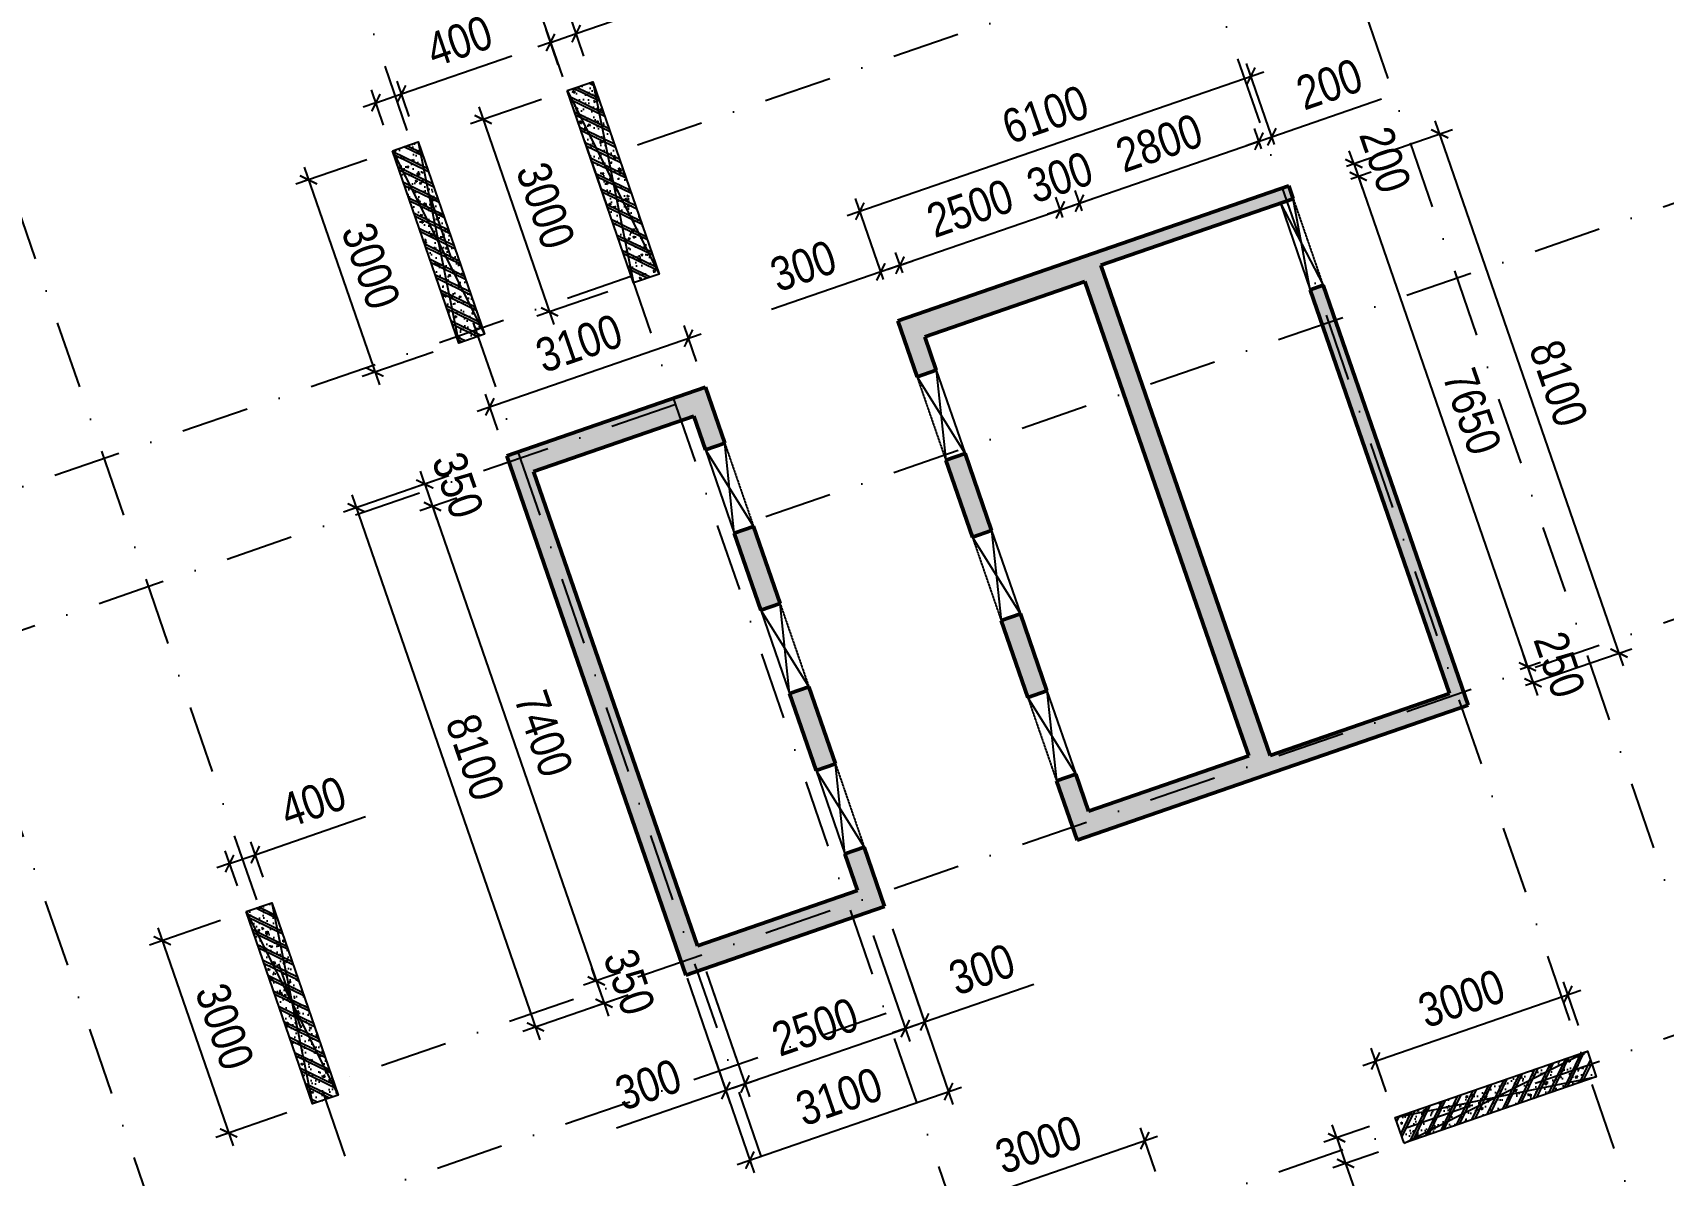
# Model space of a CAD drawing. Header units: millimetres. Extents: x 13965 to 1327256, y -72704 to 46237.
# Drawn here: x 66235 to 90284, y -7183 to 9668 of the extents above; entities that cross this region are included whole.
import ezdxf

# ---------------------------------------------------------------- set-up
doc = ezdxf.new("R2010")
doc.units = ezdxf.units.MM
doc.header["$MEASUREMENT"] = 0
doc.linetypes.add('DASHDOT', pattern=[1, 0.5, -0.25, 0, -0.25])
doc.linetypes.add('DASHED', pattern=[4.5, 3, -1.5])
for name, color, linetype in [('ccu11-Khuat', 9, 'DASHED'), ('ccu11-Thay', 7, 'Continuous'), ('ccu12-Manh', 8, 'Continuous'), ('KC2-DIM', 251, 'Continuous'), ('KT-Luoi truc South Tower', 8, 'DASHDOT'), ('Xref_ST_MBDV Cot vach 30.7.2022|Xref_ST_MBDV Cot vach 30.7.2022|Xref_ST_MBDV Cot vach 30.7.2022|Xref_ST_MBDV Cot vach 30.7.2022|KC-Betong', 6, 'Continuous')]:
    doc.layers.add(name, color=color, linetype=linetype)
doc.layers.add('KT-Kich thuoc', color=159, linetype='Continuous', lineweight=18)
doc.layers.add('xref.asix of  podium$0$xref.asix of  podium$0$ST_MBDV Cot vach 220805$0$KT-Net cot vach', color=6, linetype='Continuous', lineweight=50)
doc.styles.add('Arial Narrow', font='ARIALN.TTF')
doc.dimstyles.new('ccu12-200', dxfattribs={"dimscale": 200, "dimtxt": 2.5, "dimasz": 1, "dimexe": 1, "dimexo": 2, "dimgap": 1, "dimtad": 1, "dimdec": 0, "dimdsep": 46, "dimtxsty": 'Arial Narrow', "dimblk": 'ARCHTICK', "dimcen": -1, "dimdle": 1, "dimclrd": 256, "dimclre": 256, "dimclrt": 3, "dimadec": 0, "dimazin": 2, "dimtfac": 0.1, "dimtdec": 0, "dimtmove": 0, "dimatfit": 1, "dimldrblk": 'ARCHTICK', "dimfxl": 1, "dimtvp": 0.833333, "dimtolj": 1, "dimtzin": 12, "dimarcsym": 0})
pattern_1 = [(50, (-550, 3050), (286.904, -25.101), [30, -330]), (355, (-550, 3050), (-55.5, 300.877), [24, -264]), (100.451, (-526.1, 3047.9), (231.404, 275.776), [25.496, -280.457]), (46.184, (-550, 3130), (426.896, -66.208), [45, -495]), (96.636, (-514.43, 3124.5), (373.865, 389.647), [38.244, -420.685]), (351.184, (-550, 3130), (373.865, 389.65), [36, -396]), (21, (-510, 3110), (238.763, -161.048), [30, -330]), (326, (-510, 3110), (97.326, 290.06), [24, -264]), (71.451, (-490.1, 3096.58), (336.09, 129.012), [25.496, -280.457]), (37.5, (-550, 3050), (4.864, 133.1575), [0, -260.8, 0, -268, 0, -265]), (7.5, (-550, 3050), (105.228, 157.7647), [0, -152.8, 0, -254.8, 0, -101]), (327.5, (-639.2, 3050), (213.529, -9.022), [0, -100, 0, -312, 0, -414]), (317.5, (-679.2, 3050), (233.274, 40.042), [0, -130, 0, -207.2, 0, -294]), (45, (-550, 3050), (-120.208, 120.208), []), (45, (-550, 3099), (-120.208, 120.208), [])]

# ---------------------------------------------------------------- blocks, each defined once
blk = doc.blocks.new('Asix South Tower')
at = {"layer": 'KT-Luoi truc South Tower', "ltscale": 2000}
for p, q in [((-61527.4, 64693.7), (-45306.5, 17710.6)), ((-63417.9, 64041.1), (-47197, 17057.9)), ((-72397.8, 60940.8), (-54232.5, 8325.6)), ((-74690, 60149.4), (-64788, 31468.5)), ((-80172.4, 58256.6), (-62007.1, 5641.4)), ((-82960.9, 57293.9), (-64795.6, 4678.7)), ((-43415.2, 55801.6), (-67725.7, 47408.4)), ((-41522.4, 50319.2), (-65827.2, 41928)), ((-67132.6, 45709), (-110541.5, 30722.1)), ((-39629.6, 44836.7), (-71714.8, 33759.3)), ((-66479.9, 43818.5), (-109888.9, 28831.6)), ((-37736.8, 39354.3), (-105450.5, 15976.2)), ((-63379.6, 34838.6), (-106788.6, 19851.7))]:
    blk.add_line(p, q, dxfattribs=at)
blk = doc.blocks.new('_ArchTick')
at = {"color": 0, "const_width": 0.15}
blk.add_lwpolyline([(-0.5, -0.5), (0.5, 0.5)], dxfattribs=at)
blk = doc.blocks.new('*D110')
at = {"layer": 'Defpoints', "color": 0, "transparency": 16777216}
for p in [(69385, -3293, 0), (70364, -6129, 0), (69126, -6557)]:
    blk.add_point(p, dxfattribs=at)
at = {"layer": 'KC2-DIM', "lineweight": -2, "transparency": 16777216}
for p, q in [((69007, -3424), (67958, -3786)), ((68082, -3532), (69192, -6746)), ((69986, -6260), (68937, -6622))]:
    blk.add_line(p, q, dxfattribs=at)
at = {"layer": 'KC2-DIM', "lineweight": -2, "transparency": 16777216, "xscale": 200, "yscale": 200, "zscale": 200}
for p, rotation in [((68147, -3721), 109.0471379540021), ((69126, -6557), 289.0471379540021)]:
    blk.add_blockref('_ArchTick', p, dxfattribs=dict(at, rotation=rotation))
at = {"layer": 'KC2-DIM', "color": 3, "transparency": 16777216, "insert": (69067, -4990), "char_height": 500, "attachment_point": 5, "rotation": 289.0471, "style": 'Arial Narrow'}
blk.add_mtext('\\A1;3000', dxfattribs=at)
blk = doc.blocks.new('*D111')
at = {"layer": 'Defpoints', "color": 0, "transparency": 16777216}
for p in [(69519, -2454), (69385, -3293, 0), (69763, -3163, 0)]:
    blk.add_point(p, dxfattribs=at)
at = {"layer": 'KC2-DIM', "lineweight": -2, "transparency": 16777216}
for p, q in [((69519, -2454), (71145, -1892)), ((69255, -2915), (69075, -2396)), ((69633, -2785), (69453, -2265)), ((69140, -2585), (68951, -2650)), ((69140, -2585), (69519, -2454))]:
    blk.add_line(p, q, dxfattribs=at)
at = {"layer": 'KC2-DIM', "lineweight": -2, "transparency": 16777216, "xscale": 200, "yscale": 200, "zscale": 200}
for p, rotation in [((69519, -2454), 199.0471379540021), ((69140, -2585), 19.04713795400206)]:
    blk.add_blockref('_ArchTick', p, dxfattribs=dict(at, rotation=rotation))
at = {"layer": 'KC2-DIM', "color": 3, "transparency": 16777216, "insert": (70372, -1678), "char_height": 500, "attachment_point": 5, "rotation": 19.0471, "style": 'Arial Narrow'}
blk.add_mtext('\\A1;400', dxfattribs=at)
blk = doc.blocks.new('*D114')
at = {"layer": 'Defpoints', "color": 0, "transparency": 16777216}
for p in [(71542, 7925, 0), (72521, 5089, 0), (71283, 4662)]:
    blk.add_point(p, dxfattribs=at)
at = {"layer": 'KC2-DIM', "lineweight": -2, "transparency": 16777216}
for p, q in [((71164, 7794), (70115, 7432)), ((70239, 7686), (71349, 4473)), ((72143, 4958), (71094, 4596))]:
    blk.add_line(p, q, dxfattribs=at)
at = {"layer": 'KC2-DIM', "lineweight": -2, "transparency": 16777216, "xscale": 200, "yscale": 200, "zscale": 200}
for p, rotation in [((70304, 7497), 109.0471379540021), ((71283, 4662), 289.0471379540021)]:
    blk.add_blockref('_ArchTick', p, dxfattribs=dict(at, rotation=rotation))
at = {"layer": 'KC2-DIM', "color": 3, "transparency": 16777216, "insert": (71224, 6228), "char_height": 500, "attachment_point": 5, "rotation": 289.0471, "style": 'Arial Narrow'}
blk.add_mtext('\\A1;3000', dxfattribs=at)
blk = doc.blocks.new('*D115')
at = {"layer": 'Defpoints', "color": 0, "transparency": 16777216}
for p in [(71676, 8764), (71920, 8055, 0), (71542, 7925, 0)]:
    blk.add_point(p, dxfattribs=at)
at = {"layer": 'KC2-DIM', "lineweight": -2, "transparency": 16777216}
for p, q in [((71676, 8764), (73302, 9326)), ((71790, 8433), (71610, 8953)), ((71412, 8303), (71232, 8823)), ((71298, 8634), (71676, 8764)), ((71298, 8634), (71108, 8568))]:
    blk.add_line(p, q, dxfattribs=at)
at = {"layer": 'KC2-DIM', "lineweight": -2, "transparency": 16777216, "xscale": 200, "yscale": 200, "zscale": 200}
for p, rotation in [((71676, 8764), 199.0471379540021), ((71298, 8634), 19.04713795400206)]:
    blk.add_blockref('_ArchTick', p, dxfattribs=dict(at, rotation=rotation))
at = {"layer": 'KC2-DIM', "color": 3, "transparency": 16777216, "insert": (72529, 9541), "char_height": 500, "attachment_point": 5, "rotation": 19.0471, "style": 'Arial Narrow'}
blk.add_mtext('\\A1;400', dxfattribs=at)
blk = doc.blocks.new('*D116')
at = {"layer": 'Defpoints', "color": 0, "transparency": 16777216}
for p in [(74118, 8814, 0), (75097, 5978, 0), (73859, 5551)]:
    blk.add_point(p, dxfattribs=at)
at = {"layer": 'KC2-DIM', "lineweight": -2, "transparency": 16777216}
for p, q in [((73740, 8683), (72691, 8321)), ((72815, 8576), (73924, 5362)), ((74719, 5848), (73670, 5486))]:
    blk.add_line(p, q, dxfattribs=at)
at = {"layer": 'KC2-DIM', "lineweight": -2, "transparency": 16777216, "xscale": 200, "yscale": 200, "zscale": 200}
for p, rotation in [((72880, 8387), 109.0471379540021), ((73859, 5551), 289.0471379540021)]:
    blk.add_blockref('_ArchTick', p, dxfattribs=dict(at, rotation=rotation))
at = {"layer": 'KC2-DIM', "color": 3, "transparency": 16777216, "insert": (73800, 7117), "char_height": 500, "attachment_point": 5, "rotation": 289.0471, "style": 'Arial Narrow'}
blk.add_mtext('\\A1;3000', dxfattribs=at)
blk = doc.blocks.new('*D117')
at = {"layer": 'Defpoints', "color": 0, "transparency": 16777216}
for p in [(74251, 9653), (74496, 8945, 0), (74118, 8814, 0)]:
    blk.add_point(p, dxfattribs=at)
at = {"layer": 'KC2-DIM', "lineweight": -2, "transparency": 16777216}
for p, q in [((74251, 9653), (75878, 10215)), ((73988, 9192), (73808, 9712)), ((73873, 9523), (74251, 9653)), ((74366, 9323), (74186, 9842)), ((73873, 9523), (73684, 9458))]:
    blk.add_line(p, q, dxfattribs=at)
at = {"layer": 'KC2-DIM', "lineweight": -2, "transparency": 16777216, "xscale": 200, "yscale": 200, "zscale": 200}
for p, rotation in [((73873, 9523), 19.04713795400222), ((74251, 9653), 199.0471379540022)]:
    blk.add_blockref('_ArchTick', p, dxfattribs=dict(at, rotation=rotation))
at = {"layer": 'KC2-DIM', "color": 3, "transparency": 16777216, "insert": (75105, 10430), "char_height": 500, "attachment_point": 5, "rotation": 19.0471, "style": 'Arial Narrow'}
blk.add_mtext('\\A1;400', dxfattribs=at)
blk = doc.blocks.new('*D122')
at = {"layer": 'Defpoints', "color": 0, "transparency": 16777216}
for p in [(82637, -6670), (82925, -7505, 0), (80090, -8484, 0)]:
    blk.add_point(p, dxfattribs=at)
at = {"layer": 'KC2-DIM', "lineweight": -2, "transparency": 16777216}
for p, q in [((82795, -7127), (82572, -6480)), ((79612, -7714), (82826, -6604)), ((79959, -8106), (79736, -7459))]:
    blk.add_line(p, q, dxfattribs=at)
at = {"layer": 'KC2-DIM', "lineweight": -2, "transparency": 16777216, "xscale": 200, "yscale": 200, "zscale": 200}
for p, rotation in [((82637, -6670), 19.04713795321682), ((79801, -7649), 199.0471379532168)]:
    blk.add_blockref('_ArchTick', p, dxfattribs=dict(at, rotation=rotation))
at = {"layer": 'KC2-DIM', "color": 3, "transparency": 16777216, "insert": (81071, -6729), "char_height": 500, "attachment_point": 5, "rotation": 19.0471, "style": 'Arial Narrow'}
blk.add_mtext('\\A1;3000', dxfattribs=at)
blk = doc.blocks.new('*D136')
at = {"layer": 'Defpoints', "color": 0, "transparency": 16777216}
for p in [(88876, -4516), (89164, -5351, 0), (86328, -6330, 0)]:
    blk.add_point(p, dxfattribs=at)
at = {"layer": 'KC2-DIM', "lineweight": -2, "transparency": 16777216}
for p, q in [((89034, -4973), (88811, -4327)), ((85851, -5560), (89065, -4451)), ((86198, -5952), (85975, -5306))]:
    blk.add_line(p, q, dxfattribs=at)
at = {"layer": 'KC2-DIM', "lineweight": -2, "transparency": 16777216, "xscale": 200, "yscale": 200, "zscale": 200}
for p, rotation in [((88876, -4516), 19.04713795321682), ((86040, -5495), 199.0471379532168)]:
    blk.add_blockref('_ArchTick', p, dxfattribs=dict(at, rotation=rotation))
at = {"layer": 'KC2-DIM', "color": 3, "transparency": 16777216, "insert": (87309, -4575), "char_height": 500, "attachment_point": 5, "rotation": 19.0471, "style": 'Arial Narrow'}
blk.add_mtext('\\A1;3000', dxfattribs=at)
blk = doc.blocks.new('*D137')
at = {"layer": 'Defpoints', "color": 0, "transparency": 16777216}
for p in [(86328, -6330, 0), (86459, -6708, 0), (85598, -7006)]:
    blk.add_point(p, dxfattribs=at)
at = {"layer": 'KC2-DIM', "lineweight": -2, "transparency": 16777216}
for p, q in [((85950, -6461), (85278, -6693)), ((85467, -6628), (85402, -6439)), ((85467, -6628), (85598, -7006)), ((86081, -6839), (85409, -7071)), ((85598, -7006), (86160, -8632))]:
    blk.add_line(p, q, dxfattribs=at)
at = {"layer": 'KC2-DIM', "lineweight": -2, "transparency": 16777216, "xscale": 200, "yscale": 200, "zscale": 200}
for p, rotation in [((85467, -6628), 289.0471379532172), ((85598, -7006), 109.0471379532172)]:
    blk.add_blockref('_ArchTick', p, dxfattribs=dict(at, rotation=rotation))
at = {"layer": 'KC2-DIM', "color": 3, "transparency": 16777216, "insert": (86374, -7860), "char_height": 500, "attachment_point": 5, "rotation": 289.0471, "style": 'Arial Narrow'}
blk.add_mtext('\\A1;400', dxfattribs=at)
blk = doc.blocks.new('*D176')
at = {"layer": 'Defpoints', "color": 0, "transparency": 16777216}
for p in [(75908, 5161), (76157, 4440), (73227, 3428)]:
    blk.add_point(p, dxfattribs=at)
at = {"layer": 'KC2-DIM', "lineweight": -2, "transparency": 16777216}
for p, q in [((76027, 4818), (75843, 5350)), ((72789, 4084), (76097, 5227)), ((73096, 3806), (72913, 4339))]:
    blk.add_line(p, q, dxfattribs=at)
at = {"layer": 'KC2-DIM', "lineweight": -2, "transparency": 16777216, "xscale": 200, "yscale": 200, "zscale": 200}
for p, rotation in [((75908, 5161), 19.04713795301886), ((72978, 4150), 199.0471379530188)]:
    blk.add_blockref('_ArchTick', p, dxfattribs=dict(at, rotation=rotation))
at = {"layer": 'KC2-DIM', "color": 3, "transparency": 16777216, "insert": (74294, 5086), "char_height": 500, "attachment_point": 5, "rotation": 19.0471, "style": 'Arial Narrow'}
blk.add_mtext('\\A1;3100', dxfattribs=at)
blk = doc.blocks.new('*D177')
at = {"layer": 'Defpoints', "color": 0, "transparency": 16777216}
for p in [(72753, 3264), (72867, 2934), (72133, 2680)]:
    blk.add_point(p, dxfattribs=at)
at = {"layer": 'KC2-DIM', "lineweight": -2, "transparency": 16777216}
for p, q in [((72375, 3134), (71830, 2946)), ((72019, 3011), (71954, 3200)), ((72019, 3011), (72133, 2680)), ((72489, 2803), (71944, 2615)), ((72133, 2680), (72198, 2491))]:
    blk.add_line(p, q, dxfattribs=at)
at = {"layer": 'KC2-DIM', "lineweight": -2, "transparency": 16777216, "xscale": 200, "yscale": 200, "zscale": 200}
for p, rotation in [((72019, 3011), 289.0471379531441), ((72133, 2680), 109.0471379531441)]:
    blk.add_blockref('_ArchTick', p, dxfattribs=dict(at, rotation=rotation))
at = {"layer": 'KC2-DIM', "color": 3, "transparency": 16777216, "insert": (72506, 2994), "char_height": 500, "attachment_point": 5, "rotation": 289.0471, "style": 'Arial Narrow'}
blk.add_mtext('\\A1;350', dxfattribs=at)
blk = doc.blocks.new('*D178')
at = {"layer": 'Defpoints', "color": 0, "transparency": 16777216}
for p in [(72867, 2934), (75282, -4061), (74548, -4315)]:
    blk.add_point(p, dxfattribs=at)
at = {"layer": 'KC2-DIM', "lineweight": -2, "transparency": 16777216}
for p, q in [((72489, 2803), (71944, 2615)), ((72068, 2869), (74613, -4504)), ((74904, -4192), (74359, -4380))]:
    blk.add_line(p, q, dxfattribs=at)
at = {"layer": 'KC2-DIM', "lineweight": -2, "transparency": 16777216, "xscale": 200, "yscale": 200, "zscale": 200}
for p, rotation in [((72133, 2680), 109.0471379530733), ((74548, -4315), 289.0471379530733)]:
    blk.add_blockref('_ArchTick', p, dxfattribs=dict(at, rotation=rotation))
at = {"layer": 'KC2-DIM', "color": 3, "transparency": 16777216, "insert": (73771, -669), "char_height": 500, "attachment_point": 5, "rotation": 289.0471, "style": 'Arial Narrow'}
blk.add_mtext('\\A1;7400', dxfattribs=at)
blk = doc.blocks.new('*D179')
at = {"layer": 'Defpoints', "color": 0, "transparency": 16777216}
for p in [(75282, -4061), (75396, -4392), (74662, -4645)]:
    blk.add_point(p, dxfattribs=at)
at = {"layer": 'KC2-DIM', "lineweight": -2, "transparency": 16777216}
for p, q in [((74904, -4192), (74359, -4380)), ((74548, -4315), (74483, -4126)), ((74548, -4315), (74662, -4645)), ((75018, -4523), (74473, -4711)), ((74662, -4645), (74728, -4834))]:
    blk.add_line(p, q, dxfattribs=at)
at = {"layer": 'KC2-DIM', "lineweight": -2, "transparency": 16777216, "xscale": 200, "yscale": 200, "zscale": 200}
for p, rotation in [((74548, -4315), 289.0471379530733), ((74662, -4645), 109.0471379530733)]:
    blk.add_blockref('_ArchTick', p, dxfattribs=dict(at, rotation=rotation))
at = {"layer": 'KC2-DIM', "color": 3, "transparency": 16777216, "insert": (75035, -4331), "char_height": 500, "attachment_point": 5, "rotation": 289.0471, "style": 'Arial Narrow'}
blk.add_mtext('\\A1;350', dxfattribs=at)
blk = doc.blocks.new('*D180')
at = {"layer": 'Defpoints', "color": 0, "transparency": 16777216}
for p in [(72753, 3264), (75396, -4392), (73652, -4994)]:
    blk.add_point(p, dxfattribs=at)
at = {"layer": 'KC2-DIM', "lineweight": -2, "transparency": 16777216}
for p, q in [((72375, 3134), (70819, 2597)), ((70943, 2851), (73717, -5183)), ((75018, -4523), (73463, -5060))]:
    blk.add_line(p, q, dxfattribs=at)
at = {"layer": 'KC2-DIM', "lineweight": -2, "transparency": 16777216, "xscale": 200, "yscale": 200, "zscale": 200}
for p, rotation in [((71008, 2662), 109.0471379531437), ((73652, -4994), 289.0471379531436)]:
    blk.add_blockref('_ArchTick', p, dxfattribs=dict(at, rotation=rotation))
at = {"layer": 'KC2-DIM', "color": 3, "transparency": 16777216, "insert": (72760, -1018), "char_height": 500, "attachment_point": 5, "rotation": 289.0471, "style": 'Arial Narrow'}
blk.add_mtext('\\A1;8100', dxfattribs=at)
blk = doc.blocks.new('*D181')
at = {"layer": 'Defpoints', "color": 0, "transparency": 16777216}
for p in [(76040, -3800), (75756, -3898), (76458, -5931)]:
    blk.add_point(p, dxfattribs=at)
at = {"layer": 'KC2-DIM', "lineweight": -2, "transparency": 16777216}
for p, q in [((75887, -4276), (76524, -6121)), ((76170, -4178), (76807, -6023)), ((76742, -5834), (76931, -5768)), ((76458, -5931), (74847, -6488)), ((76742, -5834), (76458, -5931))]:
    blk.add_line(p, q, dxfattribs=at)
at = {"layer": 'KC2-DIM', "lineweight": -2, "transparency": 16777216, "xscale": 200, "yscale": 200, "zscale": 200}
for p, rotation in [((76742, -5834), 199.0471379530661), ((76458, -5931), 19.04713795306607)]:
    blk.add_blockref('_ArchTick', p, dxfattribs=dict(at, rotation=rotation))
at = {"layer": 'KC2-DIM', "color": 3, "transparency": 16777216, "insert": (75315, -5845), "char_height": 500, "attachment_point": 5, "rotation": 19.0471, "style": 'Arial Narrow'}
blk.add_mtext('\\A1;300', dxfattribs=at)
blk = doc.blocks.new('*D182')
at = {"layer": 'Defpoints', "color": 0, "transparency": 16777216}
for p in [(78501, -3269), (76138, -4085), (79105, -5018)]:
    blk.add_point(p, dxfattribs=at)
at = {"layer": 'KC2-DIM', "lineweight": -2, "transparency": 16777216}
for p, q in [((78632, -3647), (79170, -5207)), ((76269, -4463), (76807, -6023)), ((76553, -5899), (79294, -4952))]:
    blk.add_line(p, q, dxfattribs=at)
at = {"layer": 'KC2-DIM', "lineweight": -2, "transparency": 16777216, "xscale": 200, "yscale": 200, "zscale": 200}
for p, rotation in [((79105, -5018), 19.04713795308638), ((76742, -5834), 199.0471379530864)]:
    blk.add_blockref('_ArchTick', p, dxfattribs=dict(at, rotation=rotation))
at = {"layer": 'KC2-DIM', "color": 3, "transparency": 16777216, "insert": (77775, -4995), "char_height": 500, "attachment_point": 5, "rotation": 19.0471, "style": 'Arial Narrow'}
blk.add_mtext('\\A1;2500', dxfattribs=at)
blk = doc.blocks.new('*D183')
at = {"layer": 'Defpoints', "color": 0, "transparency": 16777216}
for p in [(78501, -3269), (78785, -3171), (79389, -4920)]:
    blk.add_point(p, dxfattribs=at)
at = {"layer": 'KC2-DIM', "lineweight": -2, "transparency": 16777216}
for p, q in [((78915, -3549), (79454, -5109)), ((78632, -3647), (79170, -5207)), ((79389, -4920), (81000, -4364)), ((79105, -5018), (78916, -5083)), ((79105, -5018), (79389, -4920))]:
    blk.add_line(p, q, dxfattribs=at)
at = {"layer": 'KC2-DIM', "lineweight": -2, "transparency": 16777216, "xscale": 200, "yscale": 200, "zscale": 200}
for p, rotation in [((79389, -4920), 199.0471379530178), ((79105, -5018), 19.04713795301781)]:
    blk.add_blockref('_ArchTick', p, dxfattribs=dict(at, rotation=rotation))
at = {"layer": 'KC2-DIM', "color": 3, "transparency": 16777216, "insert": (80235, -4146), "char_height": 500, "attachment_point": 5, "rotation": 19.0471, "style": 'Arial Narrow'}
blk.add_mtext('\\A1;300', dxfattribs=at)
blk = doc.blocks.new('*D184')
at = {"layer": 'Defpoints', "color": 0, "transparency": 16777216}
for p in [(79025, -3867), (76095, -4879), (79743, -5947)]:
    blk.add_point(p, dxfattribs=at)
at = {"layer": 'KC2-DIM', "lineweight": -2, "transparency": 16777216}
for p, q in [((79156, -4245), (79808, -6136)), ((76225, -5257), (76878, -7147)), ((76624, -7024), (79932, -5881))]:
    blk.add_line(p, q, dxfattribs=at)
at = {"layer": 'KC2-DIM', "lineweight": -2, "transparency": 16777216, "xscale": 200, "yscale": 200, "zscale": 200}
for p, rotation in [((79743, -5947), 19.04713795301778), ((76813, -6958), 199.0471379530178)]:
    blk.add_blockref('_ArchTick', p, dxfattribs=dict(at, rotation=rotation))
at = {"layer": 'KC2-DIM', "color": 3, "transparency": 16777216, "insert": (78129, -6022), "char_height": 500, "attachment_point": 5, "rotation": 19.0471, "style": 'Arial Narrow'}
blk.add_mtext('\\A1;3100', dxfattribs=at)
blk = doc.blocks.new('*D185')
at = {"layer": 'Defpoints', "color": 0, "transparency": 16777216}
for p in [(78744, 6140), (78914, 5648), (79197, 5746)]:
    blk.add_point(p, dxfattribs=at)
at = {"layer": 'KC2-DIM', "lineweight": -2, "transparency": 16777216}
for p, q in [((78783, 6027), (78679, 6329)), ((79067, 6124), (78962, 6427)), ((79027, 6238), (79216, 6304)), ((78744, 6140), (77133, 5584)), ((79027, 6238), (78744, 6140))]:
    blk.add_line(p, q, dxfattribs=at)
at = {"layer": 'KC2-DIM', "lineweight": -2, "transparency": 16777216, "xscale": 200, "yscale": 200, "zscale": 200}
for p, rotation in [((78744, 6140), 19.04713795301411), ((79027, 6238), 199.0471379530141)]:
    blk.add_blockref('_ArchTick', p, dxfattribs=dict(at, rotation=rotation))
at = {"layer": 'KC2-DIM', "color": 3, "transparency": 16777216, "insert": (77601, 6227), "char_height": 500, "attachment_point": 5, "rotation": 19.0471, "style": 'Arial Narrow'}
blk.add_mtext('\\A1;300', dxfattribs=at)
blk = doc.blocks.new('*D186')
at = {"layer": 'Defpoints', "color": 0, "transparency": 16777216}
for p in [(81391, 7054), (81560, 6562), (79197, 5746)]:
    blk.add_point(p, dxfattribs=at)
at = {"layer": 'KC2-DIM', "lineweight": -2, "transparency": 16777216}
for p, q in [((81430, 6940), (81325, 7243)), ((78838, 6173), (81580, 7119)), ((79067, 6124), (78962, 6427))]:
    blk.add_line(p, q, dxfattribs=at)
at = {"layer": 'KC2-DIM', "lineweight": -2, "transparency": 16777216, "xscale": 200, "yscale": 200, "zscale": 200}
for p, rotation in [((81391, 7054), 19.04713795305996), ((79027, 6238), 199.04713795306)]:
    blk.add_blockref('_ArchTick', p, dxfattribs=dict(at, rotation=rotation))
at = {"layer": 'KC2-DIM', "color": 3, "transparency": 16777216, "insert": (80060, 7077), "char_height": 500, "attachment_point": 5, "rotation": 19.0471, "style": 'Arial Narrow'}
blk.add_mtext('\\A1;2500', dxfattribs=at)
blk = doc.blocks.new('*D187')
at = {"layer": 'Defpoints', "color": 0, "transparency": 16777216}
for p in [(81674, 7152), (81560, 6562), (81844, 6660)]:
    blk.add_point(p, dxfattribs=at)
at = {"layer": 'KC2-DIM', "lineweight": -2, "transparency": 16777216}
for p, q in [((81430, 6940), (81325, 7243)), ((81713, 7038), (81609, 7341)), ((81674, 7152), (81863, 7217)), ((81391, 7054), (81201, 6989)), ((81391, 7054), (81674, 7152))]:
    blk.add_line(p, q, dxfattribs=at)
at = {"layer": 'KC2-DIM', "lineweight": -2, "transparency": 16777216, "xscale": 200, "yscale": 200, "zscale": 200}
for p, rotation in [((81674, 7152), 199.04713795306), ((81391, 7054), 19.04713795305993)]:
    blk.add_blockref('_ArchTick', p, dxfattribs=dict(at, rotation=rotation))
at = {"layer": 'KC2-DIM', "color": 3, "transparency": 16777216, "insert": (81384, 7534), "char_height": 500, "attachment_point": 5, "rotation": 19.0471, "style": 'Arial Narrow'}
blk.add_mtext('\\A1;300', dxfattribs=at)
blk = doc.blocks.new('*D188')
at = {"layer": 'Defpoints', "color": 0, "transparency": 16777216}
for p in [(84321, 8066), (84491, 7574), (81844, 6660)]:
    blk.add_point(p, dxfattribs=at)
at = {"layer": 'KC2-DIM', "lineweight": -2, "transparency": 16777216}
for p, q in [((84360, 7952), (84256, 8255)), ((81485, 7087), (84510, 8131)), ((81713, 7038), (81609, 7341))]:
    blk.add_line(p, q, dxfattribs=at)
at = {"layer": 'KC2-DIM', "lineweight": -2, "transparency": 16777216, "xscale": 200, "yscale": 200, "zscale": 200}
for p, rotation in [((84321, 8066), 19.04713795305996), ((81674, 7152), 199.04713795306)]:
    blk.add_blockref('_ArchTick', p, dxfattribs=dict(at, rotation=rotation))
at = {"layer": 'KC2-DIM', "color": 3, "transparency": 16777216, "insert": (82849, 8039), "char_height": 500, "attachment_point": 5, "rotation": 19.0471, "style": 'Arial Narrow'}
blk.add_mtext('\\A1;2800', dxfattribs=at)
blk = doc.blocks.new('*D189')
at = {"layer": 'Defpoints', "color": 0, "transparency": 16777216}
for p in [(84510, 8131), (84491, 7574), (84680, 7639)]:
    blk.add_point(p, dxfattribs=at)
at = {"layer": 'KC2-DIM', "lineweight": -2, "transparency": 16777216}
for p, q in [((84510, 8131), (86127, 8690)), ((84360, 7952), (84256, 8255)), ((84549, 8017), (84445, 8320)), ((84321, 8066), (84132, 8001)), ((84321, 8066), (84510, 8131))]:
    blk.add_line(p, q, dxfattribs=at)
at = {"layer": 'KC2-DIM', "lineweight": -2, "transparency": 16777216, "xscale": 200, "yscale": 200, "zscale": 200}
for p, rotation in [((84321, 8066), 19.04713795305993), ((84510, 8131), 199.04713795306)]:
    blk.add_blockref('_ArchTick', p, dxfattribs=dict(at, rotation=rotation))
at = {"layer": 'KC2-DIM', "color": 3, "transparency": 16777216, "insert": (85359, 8906), "char_height": 500, "attachment_point": 5, "rotation": 19.0471, "style": 'Arial Narrow'}
blk.add_mtext('\\A1;200', dxfattribs=at)
blk = doc.blocks.new('*D190')
at = {"layer": 'Defpoints', "color": 0, "transparency": 16777216}
for p in [(84201, 9025), (84680, 7639), (78914, 5648)]:
    blk.add_point(p, dxfattribs=at)
at = {"layer": 'KC2-DIM', "lineweight": -2, "transparency": 16777216}
for p, q in [((84549, 8017), (84136, 9214)), ((78246, 6969), (84390, 9090)), ((78783, 6027), (78370, 7223))]:
    blk.add_line(p, q, dxfattribs=at)
at = {"layer": 'KC2-DIM', "lineweight": -2, "transparency": 16777216, "xscale": 200, "yscale": 200, "zscale": 200}
for p, rotation in [((84201, 9025), 19.04713795301451), ((78435, 7034), 199.0471379530145)]:
    blk.add_blockref('_ArchTick', p, dxfattribs=dict(at, rotation=rotation))
at = {"layer": 'KC2-DIM', "color": 3, "transparency": 16777216, "insert": (81170, 8460), "char_height": 500, "attachment_point": 5, "rotation": 19.0471, "style": 'Arial Narrow'}
blk.add_mtext('\\A1;6100', dxfattribs=at)
blk = doc.blocks.new('*D191')
at = {"layer": 'Defpoints', "color": 0, "transparency": 16777216}
for p in [(85231, 7570), (85784, 7549), (85296, 7381)]:
    blk.add_point(p, dxfattribs=at)
at = {"layer": 'KC2-DIM', "lineweight": -2, "transparency": 16777216}
for p, q in [((85609, 7700), (85908, 7803)), ((85719, 7738), (85653, 7927)), ((85719, 7738), (85784, 7549)), ((85674, 7511), (85973, 7614)), ((85784, 7549), (85849, 7360))]:
    blk.add_line(p, q, dxfattribs=at)
at = {"layer": 'KC2-DIM', "lineweight": -2, "transparency": 16777216, "xscale": 200, "yscale": 200, "zscale": 200}
for p, rotation in [((85719, 7738), 289.0471379531378), ((85784, 7549), 109.0471379531378)]:
    blk.add_blockref('_ArchTick', p, dxfattribs=dict(at, rotation=rotation))
at = {"layer": 'KC2-DIM', "color": 3, "transparency": 16777216, "insert": (86182, 7792), "char_height": 500, "attachment_point": 5, "rotation": 289.0471, "style": 'Arial Narrow'}
blk.add_mtext('\\A1;200', dxfattribs=at)
blk = doc.blocks.new('*D192')
at = {"layer": 'Defpoints', "color": 0, "transparency": 16777216}
for p in [(85296, 7381), (88280, 318), (87793, 149)]:
    blk.add_point(p, dxfattribs=at)
at = {"layer": 'KC2-DIM', "lineweight": -2, "transparency": 16777216}
for p, q in [((85719, 7738), (88346, 129)), ((85674, 7511), (85973, 7614)), ((88171, 280), (88470, 383))]:
    blk.add_line(p, q, dxfattribs=at)
at = {"layer": 'KC2-DIM', "lineweight": -2, "transparency": 16777216, "xscale": 200, "yscale": 200, "zscale": 200}
for p, rotation in [((85784, 7549), 109.0471379531393), ((88280, 318), 289.0471379531393)]:
    blk.add_blockref('_ArchTick', p, dxfattribs=dict(at, rotation=rotation))
at = {"layer": 'KC2-DIM', "color": 3, "transparency": 16777216, "insert": (87463, 4082), "char_height": 500, "attachment_point": 5, "rotation": 289.0471, "style": 'Arial Narrow'}
blk.add_mtext('\\A1;7650', dxfattribs=at)
blk = doc.blocks.new('*D193')
at = {"layer": 'Defpoints', "color": 0, "transparency": 16777216}
for p in [(87793, 149), (88362, 82), (87874, -87)]:
    blk.add_point(p, dxfattribs=at)
at = {"layer": 'KC2-DIM', "lineweight": -2, "transparency": 16777216}
for p, q in [((88280, 318), (88215, 507)), ((88171, 280), (88470, 383)), ((88280, 318), (88362, 82)), ((88252, 44), (88551, 147)), ((88362, 82), (88427, -107))]:
    blk.add_line(p, q, dxfattribs=at)
at = {"layer": 'KC2-DIM', "lineweight": -2, "transparency": 16777216, "xscale": 200, "yscale": 200, "zscale": 200}
for p, rotation in [((88280, 318), 289.0471379531402), ((88362, 82), 109.0471379531403)]:
    blk.add_blockref('_ArchTick', p, dxfattribs=dict(at, rotation=rotation))
at = {"layer": 'KC2-DIM', "color": 3, "transparency": 16777216, "insert": (88752, 348), "char_height": 500, "attachment_point": 5, "rotation": 289.0471, "style": 'Arial Narrow'}
blk.add_mtext('\\A1;250', dxfattribs=at)
blk = doc.blocks.new('*D194')
at = {"layer": 'Defpoints', "color": 0, "transparency": 16777216}
for p in [(86986, 8176), (85231, 7570), (87874, -87)]:
    blk.add_point(p, dxfattribs=at)
at = {"layer": 'KC2-DIM', "lineweight": -2, "transparency": 16777216}
for p, q in [((85609, 7700), (87175, 8241)), ((89695, 330), (86921, 8365)), ((88252, 44), (89819, 584))]:
    blk.add_line(p, q, dxfattribs=at)
at = {"layer": 'KC2-DIM', "lineweight": -2, "transparency": 16777216, "xscale": 200, "yscale": 200, "zscale": 200}
for p, rotation in [((86986, 8176), 109.0471379531392), ((89630, 519), 289.0471379531393)]:
    blk.add_blockref('_ArchTick', p, dxfattribs=dict(at, rotation=rotation))
at = {"layer": 'KC2-DIM', "color": 3, "transparency": 16777216, "insert": (88738, 4496), "char_height": 500, "attachment_point": 5, "rotation": 289.0471, "style": 'Arial Narrow'}
blk.add_mtext('\\A1;8100', dxfattribs=at)
blk = doc.blocks.new('*U37')
h = blk.add_hatch()
h.set_pattern_fill('VATLIEU04', color=250, scale=40, style=0, pattern_type=2)
h.set_pattern_definition(pattern_1)
h.paths.add_polyline_path([(-475, -475), (-75, -475), (-75, 2525), (-475, 2525)])
at = {"color": 6, "ltscale": 0.25}
blk.add_lwpolyline([(-475, -475), (-75, -475), (-75, 2525), (-475, 2525)], close=True, dxfattribs=at)
at = {"layer": 'Defpoints', "linetype": 'ByBlock', "ltscale": 30}
for p, q in [((-75, -475), (-475, 2525)), ((-475, -475), (-75, 2525))]:
    blk.add_line(p, q, dxfattribs=at)
blk = doc.blocks.new('*U38')
h = blk.add_hatch()
h.set_pattern_fill('VATLIEU04', color=250, scale=40, style=0, pattern_type=2)
h.set_pattern_definition(pattern_1)
h.paths.add_polyline_path([(-475, -475), (-75, -475), (-75, 2525), (-475, 2525)])
at = {"color": 6, "ltscale": 0.25}
blk.add_lwpolyline([(-475, -475), (-75, -475), (-75, 2525), (-475, 2525)], close=True, dxfattribs=at)
at = {"layer": 'Defpoints', "linetype": 'ByBlock', "ltscale": 30}
for p, q in [((-75, -475), (-475, 2525)), ((-475, -475), (-75, 2525))]:
    blk.add_line(p, q, dxfattribs=at)
blk = doc.blocks.new('MBC-T8')
at = {"layer": 'Xref_ST_MBDV Cot vach 30.7.2022|Xref_ST_MBDV Cot vach 30.7.2022|Xref_ST_MBDV Cot vach 30.7.2022|Xref_ST_MBDV Cot vach 30.7.2022|KC-Betong', "linetype": 'ByBlock'}
for name, p, xscale, rotation in [('*U38', (-42507, 30684, 0), -1, 199.0471379540016), ('*U38', (-45083, 29795, 0), -1, 199.0471379540016), ('*U38', (-47240, 18577, 0), -1, 199.0471379540016), ('*U37', (-30476, 16060, 0), -0.9999999999999998, 289.0471379532163)]:
    blk.add_blockref(name, p, dxfattribs=dict(at, xscale=xscale, rotation=rotation))
blk = doc.blocks.new('MBCV-T8')
at = {"layer": 'KC2-DIM'}
h = blk.add_hatch(dxfattribs=at)
h.set_pattern_fill('BT-01', color=256, scale=50, pattern_type=2)
h.set_pattern_definition([(50, (-1429347.16, -81778.67), (358.63009, -31.37607), [37.5, -412.5]), (355, (-1429347.16, -81778.67), (-69.37567, 376.09607), [30, -330]), (100.4514, (-1429317.27, -81781.3), (289.25469, 344.71977), [31.870095, -350.57106]), (46.1842, (-1429347.16, -81678.67), (533.62052, -82.75951), [56.25, -618.75]), (96.6356, (-1429302.7, -81685.57), (467.33135, 487.05894), [47.80514, -525.8565]), (351.1842, (-1429347.16, -81678.7), (467.33097, 487.0593), [45, -495]), (21, (-1429297.16, -81703.67), (298.453526, -201.309445), [37.5, -412.5]), (326, (-1429297.16, -81703.67), (121.65767, 362.57502), [30, -330]), (71.4514, (-1429272.3, -81720.45), (420.111314, 161.26525), [31.870095, -350.57106]), (37.5, (-1429347.16, -81778.67), (6.079928, 166.446927), [0, -326, 0, -335, 0, -331.25]), (7.5, (-1429347.16, -81778.67), (131.534769, 197.205856), [0, -191, 0, -318.5, 0, -126.25]), (327.5, (-1429458.66, -81778.67), (266.911218, -11.277436), [0, -125, 0, -390, 0, -517.5]), (317.5, (-1429508.66, -81778.67), (291.593085, 50.05249), [0, -162.5, 0, -259, 0, -367.5]), (45, (-1429347.16, -81778.67), (-150.26019, 150.26019), []), (45, (-1429347.16, -81717.42), (-150.26019, 150.26019), [])])
h.paths.add_polyline_path([(-4339, 12569), (-1503, 13548), (-1569, 13737), (-7335, 11747), (-7050, 10922), (-6766, 11020), (-6937, 11514), (-4574, 12330), (-2319, 5798), (-2159, 5335), (-4522, 4519), (-4710, 5065), (-4994, 4967), (-4691, 4090), (-2045, 5004), (1075, 6081), (-1063, 12272), (-1252, 12207), (804, 6252), (-1843, 5338)])
h.paths.add_polyline_path([(-10171, 10770), (-13102, 9758), (-10458, 2102), (-7528, 3114), (-7830, 3988), (-8113, 3890), (-7926, 3347), (-10289, 2531), (-12704, 9526), (-10341, 10341), (-10169, 9845), (-9886, 9943)])
h.paths.add_polyline_path([(-9461, 8714), (-9745, 8616), (-9353, 7482), (-9070, 7580)], flags=17)
h.paths.add_polyline_path([(-8646, 6351), (-8929, 6253), (-8538, 5119), (-8254, 5217)], flags=17)
h.paths.add_polyline_path([(-5526, 7428), (-5810, 7330), (-5418, 6196), (-5135, 6294)], flags=17)
h.paths.add_polyline_path([(-6342, 9791), (-6626, 9693), (-6234, 8559), (-5951, 8657)], flags=17)
at = {"layer": 'ccu11-Khuat', "color": 6, "ltscale": 0.2, "elevation": 0}
for points in [[(-1503, 13548), (-1063, 12272)], [(-7050, 10922), (-6626, 9693)], [(-9886, 9943), (-9461, 8714)], [(-6234, 8559), (-5810, 7330)], [(-9070, 7580), (-8646, 6351)], [(-5418, 6196), (-4994, 4967)], [(-8254, 5217), (-7830, 3988)]]:
    blk.add_lwpolyline(points, dxfattribs=at)
at = {"layer": 'ccu11-Thay', "color": 6, "ltscale": 0.5, "elevation": 0}
for points in [[(-1692, 13483), (-1252, 12207)], [(-6766, 11020), (-6342, 9791)], [(-10169, 9845), (-9745, 8616)], [(-5951, 8657), (-5526, 7428)], [(-9353, 7482), (-8929, 6253)], [(-5135, 6294), (-4710, 5065)], [(-8538, 5119), (-8113, 3890)]]:
    blk.add_lwpolyline(points, dxfattribs=at)
at = {"layer": 'ccu12-Manh', "ltscale": 0.5}
for p, q in [((-1692, 13483, 0), (-1063, 12272, 0)), ((-1252, 12207, 0), (-1503, 13548, 0))]:
    blk.add_line(p, q, dxfattribs=at)
at = {"layer": 'KC2-DIM', "ltscale": 0.5, "elevation": 0}
for points in [[(-6342, 9791), (-7050, 10922)], [(-6766, 11020), (-6626, 9693)], [(-9745, 8616), (-9886, 9943)], [(-10169, 9845), (-9461, 8714)], [(-5526, 7428), (-6234, 8559)], [(-5951, 8657), (-5810, 7330)], [(-9353, 7482), (-8646, 6351)], [(-8929, 6253), (-9070, 7580)], [(-5135, 6294), (-4994, 4967)], [(-4710, 5065), (-5418, 6196)], [(-8538, 5119), (-7830, 3988)], [(-8113, 3890), (-8254, 5217)]]:
    blk.add_lwpolyline(points, dxfattribs=at)
at = {"layer": 'xref.asix of  podium$0$xref.asix of  podium$0$ST_MBDV Cot vach 220805$0$KT-Net cot vach', "extrusion": (-3.35283e-09, 1.99852e-08, 1)}
for p, q in [((-1569, 13737, 0), (-7335, 11747, 0)), ((-1503, 13548, 0), (-4339, 12569, 0)), ((-4339, 12569, 0), (-1843, 5338, 0)), ((-4574, 12330, 0), (-6937, 11514, 0)), ((-2319, 5798, 0), (-4574, 12330, 0)), ((1075, 6081, 0), (-1063, 12272, 0)), ((804, 6252, 0), (-1252, 12207, 0)), ((-10171, 10770, 0), (-13102, 9758, 0)), ((-9886, 9943, 0), (-10171, 10770, 0)), ((-10341, 10341, 0), (-12704, 9526, 0)), ((-10169, 9845, 0), (-10341, 10341, 0)), ((-13102, 9758, 0), (-10458, 2102, 0)), ((-12704, 9526, 0), (-10289, 2531, 0)), ((-2045, 5004, 0), (1075, 6081, 0)), ((-1843, 5338, 0), (804, 6252, 0)), ((-2159, 5335, 0), (-2319, 5798, 0)), ((-4522, 4519, 0), (-2159, 5335, 0)), ((-4710, 5065, 0), (-4522, 4519, 0)), ((-4994, 4967, 0), (-4691, 4090, 0)), ((-4691, 4090, 0), (-2045, 5004, 0)), ((-7926, 3347, 0), (-8113, 3890, 0)), ((-7528, 3114, 0), (-7830, 3988, 0)), ((-10289, 2531, 0), (-7926, 3347, 0)), ((-10458, 2102, 0), (-7528, 3114, 0))]:
    blk.add_line(p, q, dxfattribs=at)
at = {"layer": 'xref.asix of  podium$0$xref.asix of  podium$0$ST_MBDV Cot vach 220805$0$KT-Net cot vach', "color": 6, "extrusion": (-3.35283e-09, 1.99852e-08, 1)}
for p, q in [((-1503, 13548, 0), (-1569, 13737, 0)), ((-7335, 11747, 0), (-7050, 10922, 0)), ((-6937, 11514, 0), (-6766, 11020, 0)), ((-6626, 9693, 0), (-6234, 8559, 0)), ((-6342, 9791, 0), (-5951, 8657, 0)), ((-9070, 7580, 0), (-9461, 8714, 0)), ((-9353, 7482, 0), (-9745, 8616, 0)), ((-5810, 7330, 0), (-5418, 6196, 0)), ((-5526, 7428, 0), (-5135, 6294, 0)), ((-8538, 5119, 0), (-8929, 6253, 0)), ((-8254, 5217, 0), (-8646, 6351, 0))]:
    blk.add_line(p, q, dxfattribs=at)
at = {"layer": 'xref.asix of  podium$0$xref.asix of  podium$0$ST_MBDV Cot vach 220805$0$KT-Net cot vach', "color": 6}
for p, q in [((-1252, 12207, 0), (-1063, 12272, 0)), ((-6766, 11020, 0), (-7050, 10922, 0)), ((-9886, 9943, 0), (-10169, 9845, 0)), ((-6342, 9791, 0), (-6626, 9693, 0)), ((-9461, 8714, 0), (-9745, 8616, 0)), ((-5951, 8657, 0), (-6234, 8559, 0)), ((-9070, 7580, 0), (-9353, 7482, 0)), ((-5526, 7428, 0), (-5810, 7330, 0)), ((-8646, 6351, 0), (-8929, 6253, 0)), ((-5135, 6294, 0), (-5418, 6196, 0)), ((-8254, 5217, 0), (-8538, 5119, 0)), ((-7830, 3988, 0), (-8113, 3890, 0))]:
    blk.add_line(p, q, dxfattribs=at)
at = {"layer": 'xref.asix of  podium$0$xref.asix of  podium$0$ST_MBDV Cot vach 220805$0$KT-Net cot vach'}
blk.add_line((-4710, 5065, 0), (-4994, 4967, 0), dxfattribs=at)
blk.add_blockref('MBC-T8', (30901, -15834, 0))

msp = doc.modelspace()

# ---------------------------------------------------------------- block references
msp.add_blockref('MBCV-T8', (86328.4, -6330.3, 0))
at = {"layer": 'KT-Kich thuoc'}
msp.add_blockref('Asix South Tower', (142202.4, -39634.4), dxfattribs=at)

# ---------------------------------------------------------------- dimensions: what is measured, and where the dimension line sits
at = {"layer": 'KC2-DIM'}
for p1, p2, distance, picture, middle in [((74118.1, 8814, 0), (74496.2, 8944.6, 0), 749.9, '*D117', (75105.2, 10429.8)), ((71542.3, 7924.7, 0), (71920.4, 8055.3, 0), 749.9, '*D115', (72529.4, 9540.5)), ((78913.7, 5648.4), (84679.7, 7639.1), 1466.3, '*D190', (81169.6, 8460.2)), ((74118.1, 8814, 0), (75097.1, 5978.3, 0), -1309.7, '*D116', (73800, 7117.3)), ((87874.3, -86.8), (85230.9, 7569.7), -1857.1, '*D194', (88738.4, 4496.1)), ((71542.3, 7924.7, 0), (72521.3, 5089, 0), -1309.7, '*D114', (71224.2, 6228)), ((85296.2, 7380.6), (87792.7, 149.5), 516, '*D192', (87462.5, 4082)), ((79197.3, 5746.3), (78913.7, 5648.4), -520.5, '*D185', (77600.6, 6227.4)), ((73226.9, 3428.2), (76157.2, 4439.8), 763.4, '*D176', (74294.4, 5085.9)), ((72752.8, 3264.5), (75396.2, -4392), -1845.7, '*D180', (72760.2, -1017.5)), ((69385.2, -3293.4, 0), (69763.3, -3162.9, 0), 749.9, '*D111', (70372.3, -1677.6)), ((69385.2, -3293.4, 0), (70364.2, -6129.2, 0), -1309.7, '*D110', (69067.1, -4990.1)), ((76138.2, -4085), (78501.3, -3269.1), -1849.9, '*D182', (77774.9, -4995.3)), ((78501.3, -3269.1), (78784.9, -3171.2), -1849.9, '*D183', (80234.6, -4146)), ((76039.7, -3799.6), (75756.1, -3897.5), 2151.8, '*D181', (75315.1, -5844.5)), ((76095, -4879), (79025.2, -3867.3), -2199.7, '*D184', (78129.4, -6022.1)), ((86328.4, -6330.3, 0), (89164.2, -5351.3, 0), 883.6, '*D136', (87309.4, -4575.2, 0)), ((80089.6, -8483.8, 0), (82925.4, -7504.7, 0), 883.6, '*D122', (81070.6, -6728.7)), ((86328.4, -6330.3, 0), (86459, -6708.4, 0), -910.9, '*D137', (86374.4, -7859.5, 0))]:
    dim = msp.add_aligned_dim(p1=p1, p2=p2, distance=distance, dimstyle='ccu12-200', dxfattribs=at)
    dim.commit()
    dim.dimension.update_dxf_attribs({"geometry": picture, "text_midpoint": middle})
for base, p1, p2, angle, picture, middle in [((84509.9, 8131.1), (84490.7, 7573.9), (84679.7, 7639.1), 19.04714, '*D189', (85359.1, 8906)), ((84320.8, 8065.9), (81844, 6660.1), (84490.7, 7573.9), 19.04714, '*D188', (82848.9, 8039.4)), ((74548, -4314.6), (72867.1, 2933.7), (75282, -4061.2), 109.04714, '*D178', (73770.9, -668.6))]:
    dim = msp.add_linear_dim(base=base, p1=p1, p2=p2, angle=angle, dimstyle='ccu12-200', dxfattribs=at)
    dim.commit()
    dim.dimension.update_dxf_attribs({"geometry": picture, "text_midpoint": middle})
for base, p1, p2, angle, picture, middle, dimtype in [((85783.9, 7549), (85230.9, 7569.7), (85296.2, 7380.6), 289.04714, '*D191', (85751.3, 7643.6), 161), ((81674.1, 7152.1), (81560.4, 6562.2), (81844, 6660.1), 19.04714, '*D187', (81532.3, 7103.2), 160), ((72133.1, 2680.2), (72752.8, 3264.5), (72867.1, 2933.7), 289.04714, '*D177', (72076, 2845.7), 161), ((88362, 81.6), (87792.7, 149.5), (87874.3, -86.8), 289.04714, '*D193', (88321.2, 199.7), 161), ((74662.2, -4645.4), (75282, -4061.2), (75396.2, -4392), 109.04714, '*D179', (74605.1, -4480), 160)]:
    dim = msp.add_linear_dim(base=base, p1=p1, p2=p2, angle=angle, dimstyle='ccu12-200', dxfattribs=at)
    dim.commit()
    dim.dimension.update_dxf_attribs({"geometry": picture, "text_midpoint": middle, "dimtype": dimtype})
dim = msp.add_linear_dim(base=(81390.5, 7054.2), p1=(79197.3, 5746.3), p2=(81560.4, 6562.2), angle=19.04714, dimstyle='ccu12-200', override={"dimtmove": 1}, dxfattribs=at)
dim.commit()
dim.dimension.update_dxf_attribs({"geometry": '*D186', "text_midpoint": (80060.4, 7076.6)})

doc.saveas('drawing.dxf')
